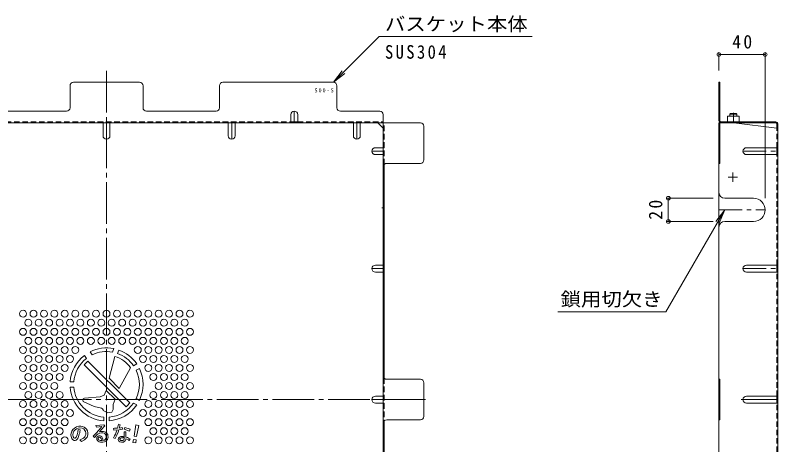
# Model space of a CAD drawing. Units: millimetres at full size, sheet at 1:4; details may follow other scales. Extents: x -915 to 1071, y -779 to 747.
# Drawn here: x 357 to 1015, y 286 to 656 of the extents above; entities that cross this region are included whole.
import ezdxf
from ezdxf.enums import TextEntityAlignment as Align

# ---------------------------------------------------------------- set-up
doc = ezdxf.new("R2010")
doc.units = ezdxf.units.MM
doc.header["$LTSCALE"] = 4
doc.header["$PDMODE"] = 32
doc.header["$PDSIZE"] = 3.2
for name, pattern in [('CHAIN1', [8, 5, -1, 1, -1]), ('CHAIN2', [12, 9, -1, 1, -1]), ('DASHED1', [1.8, 1.2, -0.6])]:
    doc.linetypes.add(name, pattern=pattern)
for name, color, linetype, lineweight in [('A-1_躯体', 3, 'Continuous', 9), ('A-4_その他', 7, 'Continuous', 9), ('A-5_文字', 7, 'Continuous', 9), ('A-6_寸法', 2, 'Continuous', 9), ('A-7_ハッチ', 2, 'Continuous', 9), ('A-8_記号', 2, 'Continuous', 9), ('A-B_ﾊｯﾁ', 2, 'Continuous', 9), ('A-C_SENKIRI', 3, 'Continuous', 9), ('A-D_KIKI.NO', 2, 'CHAIN1', 9)]:
    doc.layers.add(name, color=color, linetype=linetype, lineweight=lineweight)
doc.styles.add('ＭＳ ゴシック', font='')
doc.styles.get('ＭＳ ゴシック').set_extended_font_data('MS Gothic')

msp = doc.modelspace()

# ---------------------------------------------------------------- linework, layer by layer
at = {"layer": 'A-1_躯体'}
for p, q in [((973.809, 570.915), (974.309, 571.415)), ((973.809, 570.912), (974.309, 571.412)), ((973.809, 569.215), (973.809, 570.915)), ((979.809, 570.915), (973.809, 570.915)), ((973.809, 569.212), (973.809, 570.912)), ((979.809, 570.912), (973.809, 570.912)), ((979.309, 571.415), (974.309, 571.415)), ((979.309, 571.412), (974.309, 571.412)), ((979.809, 570.915), (979.309, 571.415)), ((979.809, 570.912), (979.309, 571.412)), ((979.809, 569.215), (979.809, 570.915)), ((979.809, 569.212), (979.809, 570.912))]:
    msp.add_line(p, q, dxfattribs=at)
at = {"layer": 'A-4_その他'}
for p, q in [((964.309, 623.831), (964.309, 608.419)), ((964.309, 622.331), (1004.309, 622.331)), ((1004.309, 623.831), (1004.309, 498.295)), ((919.169, 498.295), (959.309, 498.295)), ((920.669, 478.295), (920.669, 498.295)), ((919.169, 478.295), (959.309, 478.295))]:
    msp.add_line(p, q, dxfattribs=at)
for p in [(964.309, 622.331), (1004.309, 622.331), (920.669, 498.295), (920.669, 478.295)]:
    msp.add_point(p, dxfattribs=at)
at = {"layer": 'A-5_文字'}
for p, q in [((671.032, 637.759), (631.691, 598.419)), ((803.238, 637.759), (671.032, 637.759)), ((631.691, 598.419), (639.301, 608.336)), ((631.691, 598.419), (641.608, 606.028)), ((969.309, 488.295), (961.7, 478.378)), ((918.522, 400.329), (825.289, 400.329))]:
    msp.add_line(p, q, dxfattribs=at)
msp.add_lwpolyline([(918.522, 400.329), (969.309, 488.295), (964.526, 476.747)], dxfattribs=at)
at = {"layer": 'A-6_寸法'}
for centre in [(363.892, 398.661), (372.892, 398.661), (381.892, 398.661), (390.892, 398.661), (399.892, 398.661), (408.892, 398.661), (417.892, 398.661), (426.892, 398.661), (435.892, 398.661), (444.892, 398.661), (453.892, 398.661), (462.892, 398.661), (471.892, 398.661), (480.892, 398.661), (489.892, 398.661), (498.892, 398.661), (507.892, 398.661), (368.392, 390.866), (377.392, 390.866), (386.392, 390.866), (395.392, 390.866), (404.392, 390.866), (413.392, 390.866), (422.392, 390.866), (431.392, 390.866), (440.392, 390.866), (449.392, 390.866), (458.392, 390.866), (467.392, 390.866), (476.392, 390.866), (485.392, 390.866), (494.392, 390.866), (503.392, 390.866), (363.892, 383.072), (372.892, 383.072), (381.892, 383.072), (390.892, 383.072), (399.892, 383.072), (408.892, 383.072), (417.892, 383.072), (426.892, 383.072), (435.892, 383.072), (444.892, 383.072), (453.892, 383.072), (462.892, 383.072), (471.892, 383.072), (480.892, 383.072), (489.892, 383.072), (498.892, 383.072), (507.892, 383.072), (368.392, 375.278), (377.392, 375.278), (386.392, 375.278), (395.392, 375.278), (404.392, 375.278), (413.392, 375.278), (422.392, 375.278), (431.392, 375.278), (440.392, 375.278), (449.392, 375.278), (458.392, 375.278), (467.392, 375.278), (476.392, 375.278), (485.392, 375.278), (494.392, 375.278), (503.392, 375.278), (363.892, 367.484), (372.892, 367.484), (381.892, 367.484), (390.892, 367.484), (399.892, 367.484), (408.892, 367.484), (462.892, 367.484), (471.892, 367.484), (480.892, 367.484), (489.892, 367.484), (498.892, 367.484), (507.892, 367.484), (368.392, 359.689), (377.392, 359.689), (386.392, 359.689), (395.392, 359.689), (404.392, 359.689), (467.392, 359.689), (476.392, 359.689), (485.392, 359.689), (494.392, 359.689), (503.392, 359.689), (363.892, 351.895), (372.892, 351.895), (381.892, 351.895), (390.892, 351.895), (399.892, 351.895), (471.892, 351.895), (480.892, 351.895), (489.892, 351.895), (498.892, 351.895), (507.892, 351.895), (368.392, 344.101), (377.392, 344.101), (386.392, 344.101), (395.392, 344.101), (476.392, 344.101), (485.392, 344.101), (494.392, 344.101), (503.392, 344.101), (363.892, 336.307), (372.892, 336.307), (381.892, 336.307), (390.892, 336.307), (480.892, 336.307), (489.892, 336.307), (498.892, 336.307), (507.892, 336.307), (368.392, 328.512), (377.392, 328.512), (386.392, 328.512), (395.392, 328.512), (476.392, 328.512), (485.392, 328.512), (494.392, 328.512), (503.392, 328.512), (363.892, 320.718), (372.892, 320.718), (381.892, 320.718), (390.892, 320.718), (399.892, 320.718), (471.892, 320.718), (480.892, 320.718), (489.892, 320.718), (498.892, 320.718), (507.892, 320.718), (368.392, 312.924), (377.392, 312.924), (386.392, 312.924), (395.392, 312.924), (404.392, 312.924), (467.392, 312.924), (476.392, 312.924), (485.392, 312.924), (494.392, 312.924), (503.392, 312.924), (363.892, 305.13), (372.892, 305.13), (381.892, 305.13), (390.892, 305.13), (399.892, 305.13), (471.892, 305.13), (480.892, 305.13), (489.892, 305.13), (498.892, 305.13), (507.892, 305.13), (368.392, 297.336), (377.392, 297.336), (386.392, 297.336), (395.392, 297.336), (476.392, 297.336), (485.392, 297.336), (494.392, 297.336), (503.392, 297.336), (363.892, 289.541), (372.892, 289.541), (381.892, 289.541), (390.892, 289.541), (399.892, 289.541), (471.892, 289.541), (480.892, 289.541), (489.892, 289.541), (498.892, 289.541), (507.892, 289.541)]:
    msp.add_circle(centre, 3, dxfattribs=at)
at = {"layer": 'A-7_ハッチ', "linetype": 'CHAIN2'}
for p, q in [((435.892, 608.212), (435.892, 41.019)), ((711.049, 324.615), (161.167, 324.615)), ((983.421, 324.617), (1015.109, 324.617))]:
    msp.add_line(p, q, dxfattribs=at)
at = {"layer": 'A-7_ハッチ'}
for p, q in [((404.392, 576.419), (404.392, 595.419)), ((407.392, 598.419), (464.392, 598.419)), ((467.392, 576.419), (467.392, 595.419)), ((533.392, 576.419), (533.392, 595.419)), ((631.691, 598.419), (536.392, 598.419)), ((634.691, 576.419), (634.691, 595.419)), ((964.309, 598.419), (965.109, 598.419)), ((964.309, 565.019), (964.309, 598.419)), ((965.109, 564.885), (965.109, 598.419)), ((341.392, 573.419), (401.392, 573.419)), ((530.392, 573.419), (470.392, 573.419)), ((671.692, 573.419), (637.691, 573.419)), ((964.309, 573.419), (965.109, 573.419)), ((674.692, 78.812), (674.692, 570.419)), ((165.089, 563.419), (706.696, 563.419)), ((594.892, 564.219), (600.892, 564.219)), ((674.692, 558.807), (670.08, 563.419)), ((709.696, 531.418), (709.696, 560.419)), ((964.309, 563.419), (964.309, 85.812)), ((964.309, 563.419), (1013.642, 563.419)), ((965.109, 563.419), (965.109, 528.414)), ((965.776, 564.219), (1013.509, 564.219)), ((977.309, 563.415), (1014.309, 558.803)), ((1014.309, 562.752), (1014.309, 558.803)), ((1015.109, 562.619), (1015.109, 86.612)), ((1014.309, 535.957), (1014.309, 541.957)), ((675.492, 527.462), (675.492, 343.076)), ((677.692, 528.418), (706.696, 528.418)), ((964.309, 528.414), (965.109, 528.414)), ((1014.309, 434.632), (1014.309, 440.632)), ((706.696, 342.116), (677.692, 342.116)), ((709.696, 310.115), (709.696, 339.116)), ((964.309, 342.119), (965.109, 342.119)), ((1014.309, 321.615), (1014.309, 327.615)), ((675.492, 121.773), (675.492, 306.154)), ((677.692, 307.115), (706.696, 307.115))]:
    msp.add_line(p, q, dxfattribs=at)
at = {"layer": 'A-7_ハッチ', "linetype": 'DASHED1'}
for p, q in [((276.892, 564.219), (594.892, 564.219)), ((432.892, 563.419), (432.892, 564.219)), ((438.892, 563.419), (438.892, 564.219)), ((540.892, 563.419), (540.892, 564.219)), ((546.892, 563.419), (546.892, 564.219)), ((600.892, 564.219), (674.692, 564.219)), ((648.892, 563.419), (648.892, 564.219)), ((654.892, 563.419), (654.892, 564.219)), ((675.492, 527.462), (675.492, 563.419)), ((1014.309, 541.957), (1014.309, 558.803)), ((674.692, 541.957), (675.492, 541.957)), ((674.692, 535.957), (675.492, 535.957)), ((1014.309, 440.632), (1014.309, 535.957)), ((674.692, 440.632), (675.492, 440.632)), ((674.692, 434.632), (675.492, 434.632)), ((1014.309, 327.615), (1014.309, 434.632)), ((675.492, 343.076), (675.492, 306.154)), ((674.692, 327.615), (675.492, 327.615)), ((674.692, 321.615), (675.492, 321.615)), ((1014.309, 214.599), (1014.309, 321.615))]:
    msp.add_line(p, q, dxfattribs=at)
at = {"layer": 'A-7_ハッチ'}
msp.add_lwpolyline([(964.309, 307.118), (965.109, 307.118), (965.109, 342.119)], dxfattribs=at)
for centre, radius, start, end in [((407.392, 595.419), 3, 90, 180), ((464.392, 595.419), 3, 0, 90), ((536.392, 595.419), 3, 90, 180), ((631.691, 595.419), 3, 0, 90), ((401.392, 576.419), 3, 270, 0), ((470.392, 576.419), 3, 180, 270), ((530.392, 576.419), 3, 270, 0), ((637.691, 576.419), 3, 180, 270), ((671.692, 570.419), 3, 0, 90), ((706.696, 560.419), 3, 0, 90), ((965.909, 565.019), 1.6, 180, 270), ((965.776, 564.885), 0.667, 180, 270), ((1013.509, 562.619), 1.6, 0, 90), ((1013.642, 562.752), 0.667, 0, 90), ((1014.309, 559.603), 0.8, 270, 0), ((677.692, 525.418), 3, 90, 180), ((706.696, 531.418), 3, 270, 0), ((677.692, 345.116), 3, 180, 270), ((706.696, 339.116), 3, 0, 90), ((706.696, 310.115), 3, 270, 0), ((677.692, 304.115), 3, 90, 180)]:
    msp.add_arc(centre, radius, start, end, dxfattribs=at)
at = {"layer": 'A-8_記号', "linetype": 'CHAIN1'}
for p, q in [((597.892, 563.419), (597.892, 573.419)), ((435.892, 563.419), (435.892, 549.269)), ((543.892, 564.619), (543.892, 549.269)), ((651.892, 564.619), (651.892, 549.269)), ((675.892, 538.957), (664.892, 538.957)), ((985.109, 538.957), (1015.109, 538.957)), ((976.409, 512.515), (976.409, 520.515)), ((980.409, 516.515), (972.409, 516.515)), ((673.346, 489.911), (675.892, 489.911)), ((964.309, 488.295), (1004.309, 488.295)), ((675.892, 437.632), (664.892, 437.632)), ((985.109, 437.632), (1015.109, 437.632)), ((677.4, 324.615), (664.892, 324.615))]:
    msp.add_line(p, q, dxfattribs=at)
at = {"layer": 'A-8_記号'}
for p, q in [((594.892, 570.419), (594.892, 563.419)), ((600.892, 570.419), (600.892, 563.419)), ((432.892, 552.269), (432.892, 563.419)), ((438.892, 552.269), (438.892, 563.419)), ((540.892, 552.269), (540.892, 563.419)), ((546.892, 552.269), (546.892, 563.419)), ((648.892, 552.269), (648.892, 563.419)), ((654.892, 552.269), (654.892, 563.419)), ((667.892, 541.957), (674.692, 541.957)), ((988.109, 541.957), (1015.109, 541.957)), ((667.892, 535.957), (674.692, 535.957)), ((988.109, 535.957), (1015.109, 535.957)), ((675.492, 499.911), (674.692, 499.911)), ((969.309, 498.295), (994.309, 498.295)), ((675.492, 479.911), (674.692, 479.911)), ((969.309, 478.295), (994.309, 478.295)), ((667.892, 440.632), (674.692, 440.632)), ((667.892, 434.632), (674.692, 434.632)), ((988.109, 440.632), (1015.109, 440.632)), ((988.109, 434.632), (1015.109, 434.632)), ((667.892, 327.615), (674.692, 327.615)), ((988.109, 327.615), (1015.109, 327.615)), ((667.892, 321.615), (674.692, 321.615)), ((988.109, 321.615), (1015.109, 321.615))]:
    msp.add_line(p, q, dxfattribs=at)
for centre, radius, start, end in [((597.892, 570.419), 3, 0, 180), ((435.892, 552.269), 3, 180, 0), ((543.892, 552.269), 3, 180, 0), ((651.892, 552.269), 3, 180, 0), ((667.892, 538.957), 3, 90, 270), ((988.109, 538.957), 3, 90, 270), ((969.309, 503.295), 5, 180, 270), ((994.309, 488.295), 10, 270, 90), ((969.309, 473.295), 5, 90, 180), ((667.892, 437.632), 3, 90, 270), ((988.109, 437.632), 3, 90, 270), ((667.892, 324.615), 3, 90, 270), ((988.109, 324.615), 3, 90, 270)]:
    msp.add_arc(centre, radius, start, end, dxfattribs=at)
at = {"layer": 'A-B_ﾊｯﾁ'}
for p, q in [((981.809, 569.215), (971.809, 569.215)), ((971.809, 564.215), (971.809, 569.215)), ((981.809, 569.212), (971.809, 569.212)), ((971.809, 564.212), (971.809, 569.212)), ((976.809, 564.215), (976.809, 568.782)), ((976.809, 564.212), (976.809, 568.779)), ((981.809, 564.215), (981.809, 569.215)), ((981.809, 564.212), (981.809, 569.212)), ((981.809, 564.215), (971.809, 564.215)), ((981.809, 564.212), (971.809, 564.212))]:
    msp.add_line(p, q, dxfattribs=at)
at = {"layer": 'A-B_ﾊｯﾁ', "linetype": 'CHAIN1'}
msp.add_line((976.809, 571.902), (976.809, 568.84), dxfattribs=at)
at = {"layer": 'A-B_ﾊｯﾁ'}
for centre in [(974.309, 561.782), (974.309, 561.779), (979.309, 561.782), (979.309, 561.779)]:
    msp.add_arc(centre, 7.433, 70.34633, 109.65366, dxfattribs=at)
at = {"layer": 'A-C_SENKIRI'}
for p, q in [((442.161, 368.574), (441.07, 365.577)), ((418.615, 360.181), (416.807, 362.764)), ((421.696, 365.824), (423.524, 363.213)), ((446.508, 367.361), (445.431, 364.401)), ((419.871, 357.735), (455.923, 321.682)), ((443.128, 361.843), (438.182, 342.952)), ((459.242, 353.783), (461.977, 355.362)), ((416.675, 354.693), (452.882, 318.487)), ((456.728, 351.878), (446.741, 334.068)), ((461.492, 349.886), (464.227, 351.465)), ((438.182, 342.952), (446.741, 334.068)), ((404.473, 339.954), (407.632, 339.954)), ((404.473, 335.454), (407.632, 335.454)), ((433.947, 328.527), (435.522, 332.54)), ((435.522, 332.54), (443.255, 324.837)), ((415.344, 324.016), (415.842, 322.963)), ((425.356, 318.526), (415.842, 322.963)), ((430.54, 326.875), (433.947, 328.527)), ((441.523, 320.422), (443.255, 324.837)), ((464.227, 323.943), (461.492, 325.522)), ((431.432, 317.143), (425.356, 318.526)), ((432.867, 315.877), (433.138, 315.131)), ((441.753, 316.069), (441.523, 320.422)), ((461.977, 320.045), (459.242, 321.625)), ((433.464, 314.776), (433.138, 315.131)), ((437.031, 313.113), (433.464, 314.776)), ((433.642, 309.443), (433.642, 306.284)), ((438.142, 309.443), (438.142, 306.284)), ((405.846, 297.356), (405.322, 295.671)), ((406.871, 298.882), (405.846, 297.356)), ((408.169, 300.043), (406.871, 298.882)), ((407.009, 295.896), (407.744, 297.366)), ((407.744, 297.366), (408.725, 298.561)), ((409.899, 301.091), (408.169, 300.043)), ((408.725, 298.561), (409.889, 299.419)), ((409.889, 299.419), (411.39, 300.062)), ((412.085, 301.66), (409.899, 301.091)), ((411.12, 296.489), (410.589, 294.132)), ((411.158, 296.7), (411.458, 298.798)), ((411.39, 300.062), (413.014, 300.246)), ((413.862, 301.637), (412.085, 301.66)), ((412.769, 296.058), (412.905, 297.015)), ((412.905, 297.015), (413.156, 298.085)), ((413.014, 300.246), (414.914, 299.909)), ((415.251, 301.364), (413.862, 301.637)), ((414.914, 299.909), (416.231, 299.235)), ((416.503, 300.863), (415.251, 301.364)), ((416.231, 299.235), (417.242, 298.071)), ((417.641, 300.066), (416.503, 300.863)), ((417.242, 298.071), (417.733, 296.968)), ((418.682, 298.959), (417.641, 300.066)), ((417.733, 296.968), (417.978, 295.804)), ((419.448, 297.642), (418.682, 298.959)), ((419.816, 296.049), (419.448, 297.642)), ((448.176, 300.308), (446.95, 300.079)), ((451.181, 296.788), (451.181, 292.643)), ((461.758, 292.755), (463.899, 302.261)), ((405.322, 295.671), (405.186, 294.328)), ((405.186, 294.328), (405.345, 292.666)), ((405.345, 292.666), (405.983, 291.117)), ((405.983, 291.117), (406.598, 290.161)), ((406.598, 290.161), (407.896, 289.387)), ((406.733, 294.18), (407.009, 295.896)), ((407.04, 292.446), (406.733, 294.18)), ((407.728, 291.471), (407.04, 292.446)), ((408.216, 291.182), (407.728, 291.471)), ((408.859, 291.315), (408.216, 291.182)), ((408.806, 289.364), (409.74, 289.705)), ((409.768, 292.202), (408.859, 291.315)), ((409.74, 289.705), (410.696, 290.502)), ((410.589, 294.132), (409.768, 292.202)), ((410.696, 290.502), (411.425, 291.664)), ((411.425, 291.664), (411.812, 292.802)), ((411.812, 292.802), (412.381, 294.647)), ((412.381, 294.647), (412.769, 296.058)), ((413.872, 290.258), (412.984, 289.952)), ((412.984, 289.952), (414.393, 288.481)), ((414.791, 290.626), (413.872, 290.258)), ((414.393, 288.481), (416.905, 289.799)), ((416.109, 291.453), (414.791, 290.626)), ((417.058, 292.342), (416.109, 291.453)), ((416.905, 289.799), (418.192, 290.963)), ((417.579, 293.291), (417.058, 292.342)), ((417.916, 294.364), (417.579, 293.291)), ((417.978, 295.804), (417.916, 294.364)), ((418.192, 290.963), (419.081, 292.25)), ((419.081, 292.25), (419.693, 294.057)), ((419.693, 294.057), (419.816, 296.049)), ((431.485, 290.373), (431.525, 290.147)), ((432.854, 290.347), (431.525, 290.147)), ((432.854, 290.347), (432.535, 291.344)), ((448.176, 292.721), (447.114, 292.297)), ((449.628, 292.844), (448.176, 292.721)), ((450.151, 291.546), (449.21, 291.62)), ((450.175, 292.773), (449.628, 292.844)), ((450.175, 292.773), (450.151, 291.546)), ((451.181, 292.643), (451.155, 291.342)), ((459.832, 293.095), (461.758, 292.755)), ((407.896, 289.387), (408.806, 289.364))]:
    msp.add_line(p, q, dxfattribs=at)
for points in [[(430.54, 326.875), (416.809, 325.92), (415.842, 325.147), (415.344, 324.016)], [(437.031, 313.113), (440.448, 313.894), (441.753, 316.069)], [(432.535, 291.344), (431.801, 292.462), (431.056, 292.97), (430.276, 293.286), (429.407, 293.264), (428.752, 293.117), (428.074, 292.586), (427.656, 292.067), (427.453, 291.254), (427.6, 290.169), (428.131, 289.266), (428.752, 288.701), (429.508, 288.295), (430.593, 288.001), (431.733, 287.922), (432.704, 287.945), (434.071, 288.261), (435.2, 288.826), (436.16, 289.605), (436.646, 290.282), (437.03, 291.231), (437.199, 292.315), (437.165, 293.286), (436.922, 294.369), (436.486, 295.198), (435.775, 296.037), (435.073, 296.483), (434.139, 296.855), (433.193, 297.046), (432.216, 297.089), (431.515, 297.078), (430.877, 296.993), (429.741, 296.755), (433.812, 301.361), (434.462, 301.865), (433.505, 302.92), (426.797, 302.368)], [(446.95, 300.079), (447.702, 302.809), (446.329, 303.267), (445.511, 299.948), (444.236, 299.883), (442.716, 299.834), (442.066, 299.794)], [(463.899, 302.261), (461.132, 302.749), (459.832, 293.095)], [(413.156, 298.085), (413.214, 298.541), (411.458, 298.798)], [(426.797, 302.368), (427.26, 300.8), (431.787, 301.278), (429.491, 298.499), (426.583, 295.366), (424.314, 293.043), (425.468, 292.034), (427.831, 294.45), (428.747, 295.127), (430.075, 295.658), (431.495, 295.83), (432.703, 295.817), (433.765, 295.605), (434.548, 295.233), (435.146, 294.583), (435.565, 293.743), (435.728, 292.674), (435.647, 291.696), (435.348, 290.899), (434.87, 290.303), (434.108, 289.736), (433.326, 289.463), (431.901, 289.248), (430.841, 289.243), (430.446, 289.289), (429.791, 289.503), (429.384, 289.785), (428.933, 290.328), (428.741, 290.802), (428.741, 291.321), (428.955, 291.784), (429.316, 292.033), (429.802, 292.112), (430.355, 292.033), (430.818, 291.694), (431.225, 291.073), (431.485, 290.373)], [(442.066, 299.794), (442.309, 298.356), (445.051, 298.445), (444.321, 296.543), (443.525, 294.774), (442.84, 293.336), (441.933, 291.633), (443.304, 290.948), (444.786, 293.889), (445.914, 296.499), (446.599, 298.555), (448.094, 298.788), (449.712, 299.115), (449.353, 300.618), (448.176, 300.308)], [(447.114, 292.297), (446.327, 291.458), (446.054, 290.054), (446.444, 288.846), (447.419, 288.105), (448.705, 287.832), (449.728, 287.84), (450.458, 287.953), (451.252, 288.331), (451.907, 288.936), (452.298, 289.679), (452.474, 290.297), (452.562, 290.775), (453.47, 290.448), (454.767, 289.805), (455.309, 289.452), (456.178, 290.801), (454.843, 291.431), (453.86, 291.834), (452.575, 292.287), (452.53, 296.879), (451.181, 296.788)], [(449.21, 291.62), (448.449, 291.535), (447.869, 291.257), (447.615, 291.016), (447.484, 290.736), (447.445, 290.221), (447.562, 289.832), (447.843, 289.522), (448.348, 289.289), (448.746, 289.23), (449.426, 289.191), (449.99, 289.289), (450.524, 289.56), (450.883, 290.017), (451.068, 290.493), (451.165, 291.017), (451.155, 291.342)]]:
    msp.add_lwpolyline(points, dxfattribs=at)
for points in [[(451.656, 300.607), (451.111, 299.183), (455.664, 297.442), (456.262, 298.954)], [(458.591, 287.676), (461.08, 287.237), (461.533, 289.804), (459.044, 290.243)]]:
    msp.add_lwpolyline(points, close=True, dxfattribs=at)
for centre, radius, start, end in [((435.892, 337.704), 31.5, 78.52075, 116.78679), ((435.892, 337.704), 31.5, 127.29244, 175.90396), ((435.892, 337.704), 28.35, 79.47578, 115.8668), ((435.892, 337.704), 28.35, 34.55207, 70.33808), ((435.892, 337.704), 31.5, 34.09604, 70.30427), ((435.892, 337.704), 28.35, 127.54732, 175.44793), ((435.892, 337.704), 25.65, 128.65434, 138.52038), ((435.892, 337.704), 25.2, 34.22699, 73.31452), ((435.892, 337.704), 28.35, 334.55207, 25.44793), ((435.892, 337.704), 31.5, 334.09604, 25.90396), ((435.892, 337.704), 31.5, 184.09604, 265.90396), ((435.892, 337.704), 28.35, 184.55207, 265.44793), ((430.988, 315.193), 2, 20, 77.17135), ((435.892, 337.704), 28.35, 274.55207, 325.44793), ((435.892, 337.704), 31.5, 274.09604, 325.90396), ((435.892, 337.704), 25.65, 311.47962, 321.34566), ((408.486, 297.082), 2.7, 347.30733, 351.8699)]:
    msp.add_arc(centre, radius, start, end, dxfattribs=at)
at = {"layer": 'A-D_KIKI.NO'}
msp.add_line((976.809, 571.898), (976.809, 568.837), dxfattribs=at)

# ---------------------------------------------------------------- texts
at = {"layer": 'A-4_その他', "color": 2, "insert": (975.809, 627.331), "char_height": 11.73, "attachment_point": 7, "style": 'ＭＳ ゴシック'}
msp.add_mtext('\\T1.27;\\W0.95;40', dxfattribs=at)
at = {"layer": 'A-4_その他', "color": 2, "insert": (915.669, 479.795), "char_height": 11.73, "attachment_point": 7, "rotation": 90, "style": 'ＭＳ ゴシック'}
msp.add_mtext('\\T1.27;\\W0.95;20', dxfattribs=at)
at = {"layer": 'A-5_文字', "color": 2, "style": 'ＭＳ ゴシック', "width": 1.1}
for s, p in [('バスケット本体', (676.157, 639.259)), ('鎖用切欠き', (827.737, 401.829))]:
    msp.add_text(s, height=11.73, dxfattribs=at).set_placement(p, align=Align.BOTTOM_LEFT)
at = {"layer": 'A-5_文字', "color": 2, "insert": (676.157, 618.519), "char_height": 11.73, "attachment_point": 7, "style": 'ＭＳ ゴシック'}
msp.add_mtext('\\T1.28;\\W0.9;SUS304', dxfattribs=at)
at = {"layer": 'A-5_文字', "color": 6, "insert": (615.451, 589.619), "char_height": 3.519, "attachment_point": 7, "style": 'ＭＳ ゴシック'}
msp.add_mtext('\\T1.34;\\W0.9;500-S', dxfattribs=at)

doc.saveas('drawing.dxf')
